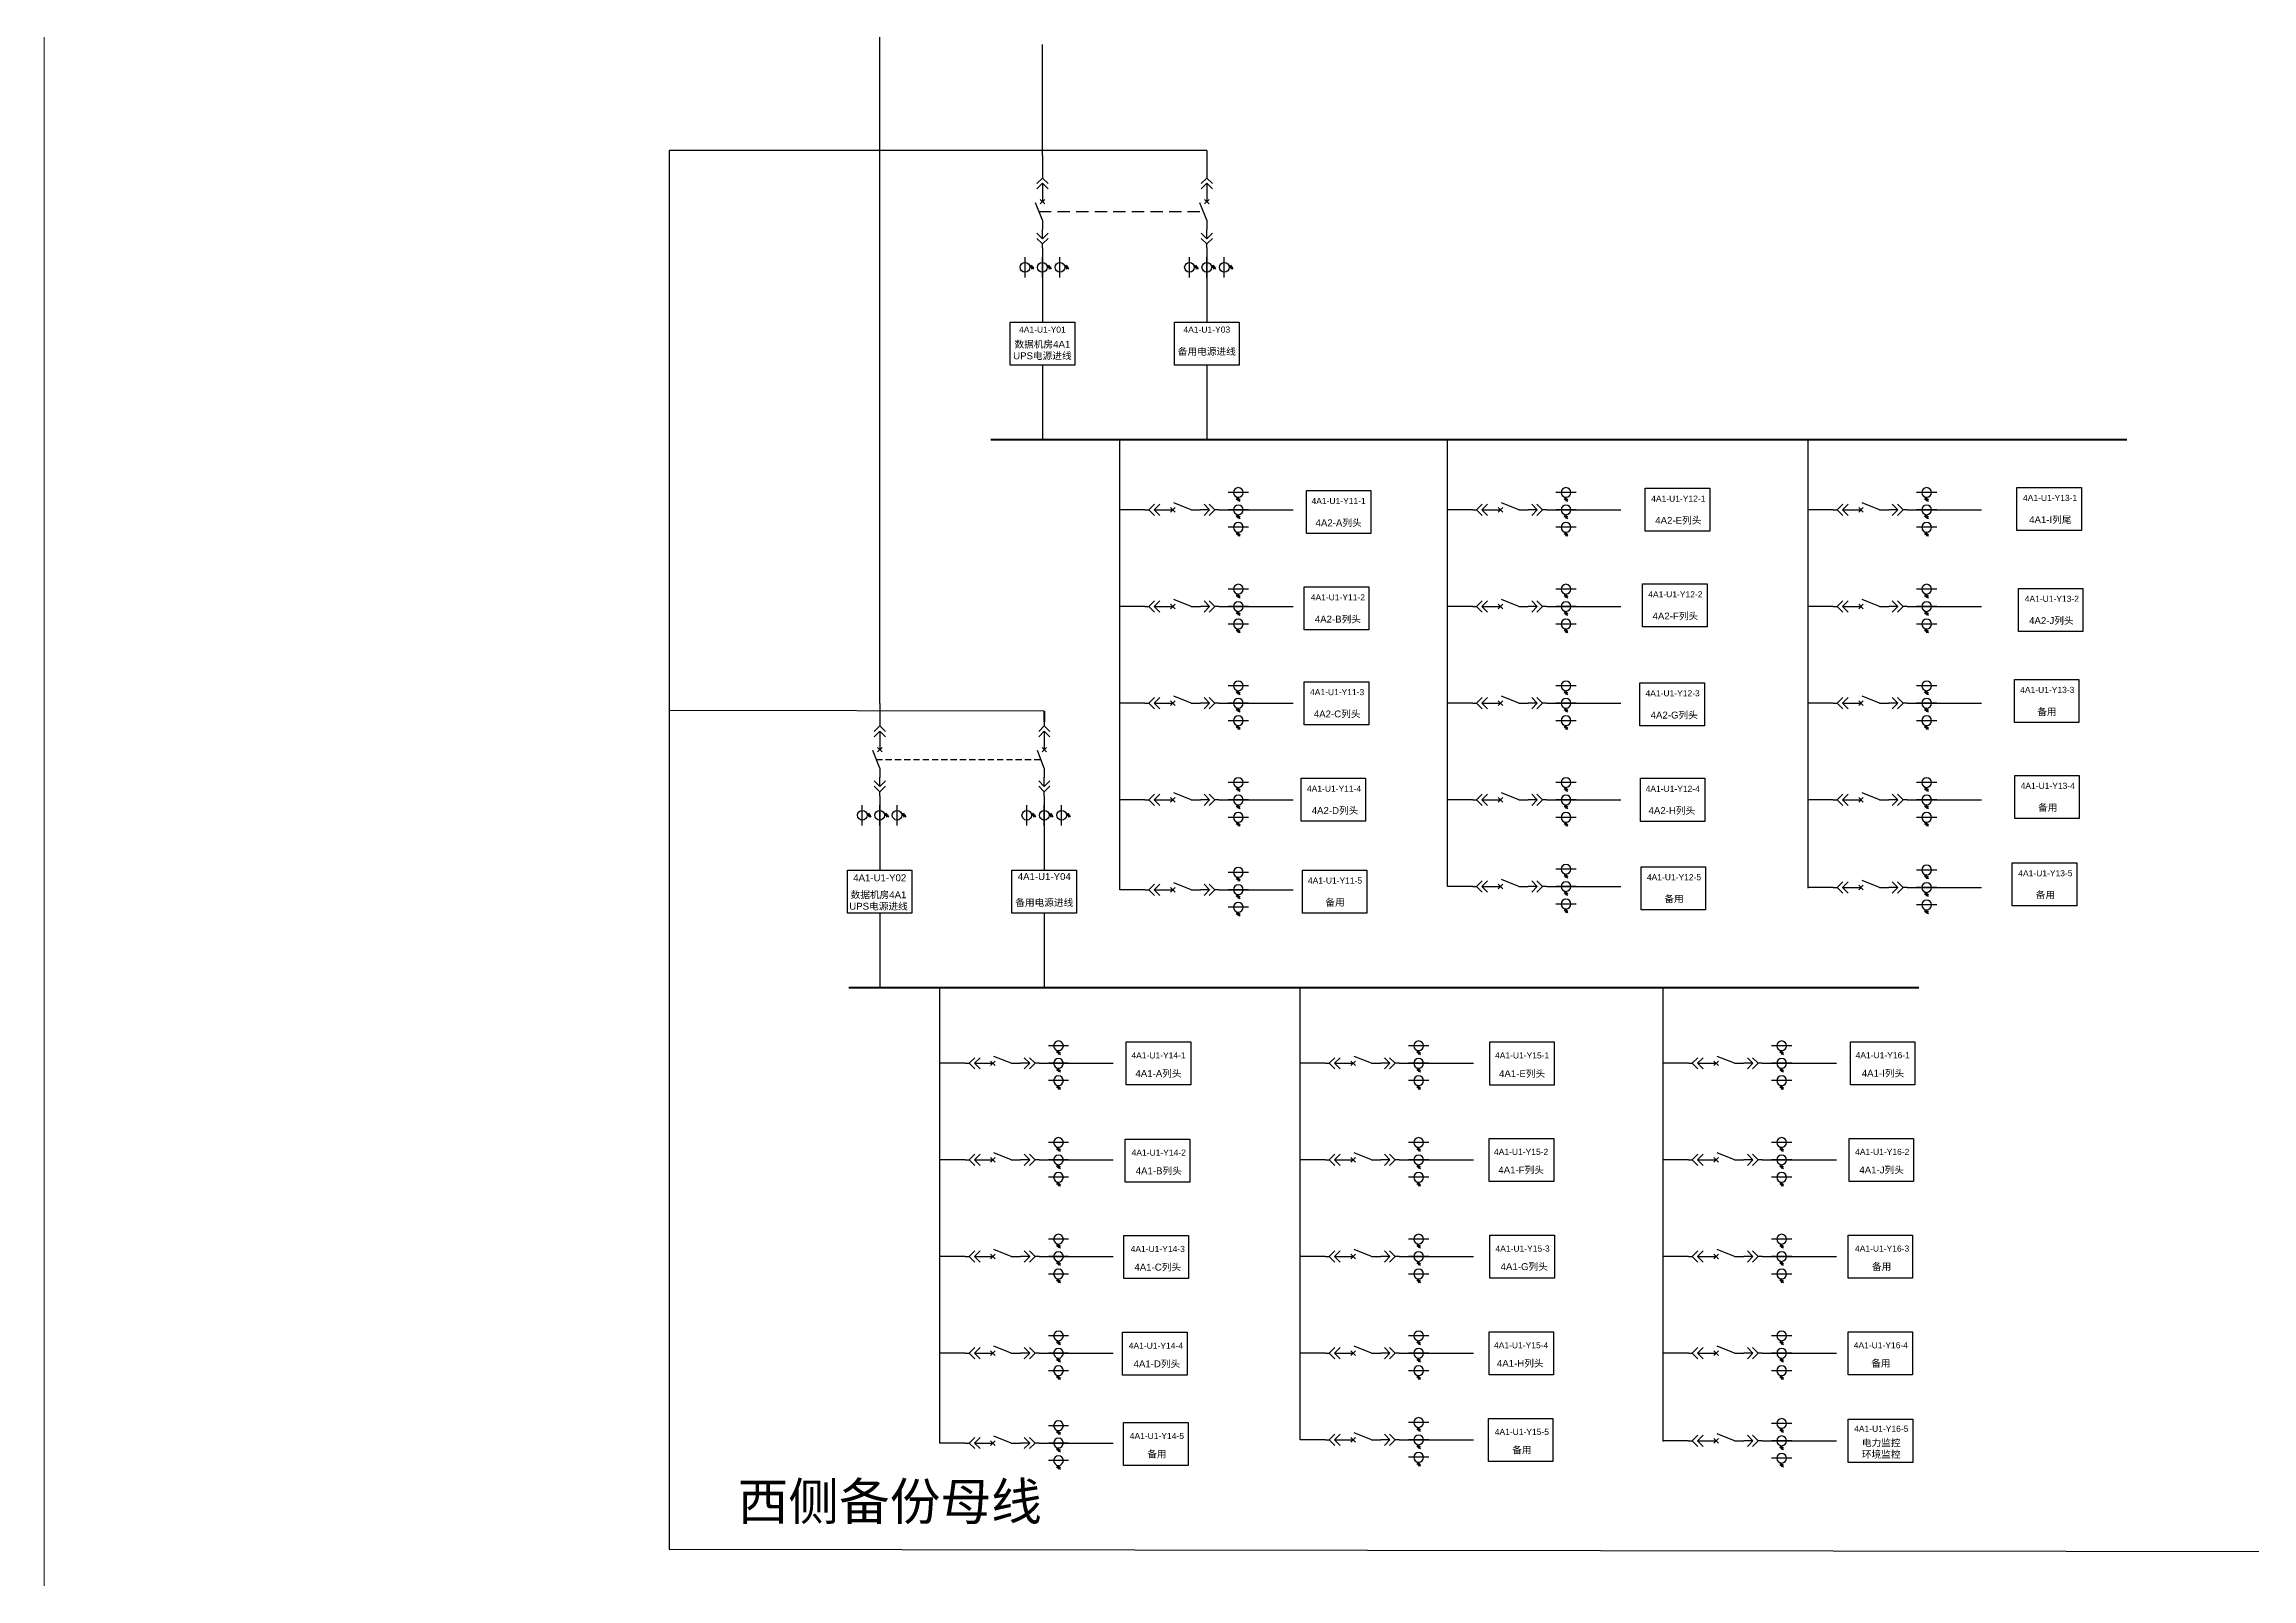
# Model space of a CAD drawing. Header units: millimetres. Extents: x 70 to 427, y 31 to 401.
# Drawn here: x 70.4 to 248.6, y 126.5 to 250.3 of the extents above; entities that cross this region are included whole.
import ezdxf

# ---------------------------------------------------------------- set-up
doc = ezdxf.new("R2010")
doc.units = ezdxf.units.MM
doc.linetypes.add('DASHED', pattern=[0.75, 0.5, -0.25])
doc.linetypes.add('HIDDEN', pattern=[0.375, 0.25, -0.125])
doc.styles.get("Standard").update_dxf_attribs({"font": 'arial.ttf'})

# ---------------------------------------------------------------- blocks, each defined once
blk = doc.blocks.new('DYDQAA05')
at = {"color": 0}
blk.add_lwpolyline([(0, 0), (0, -7)], dxfattribs=at)
blk = doc.blocks.new('DYDQAA03')
at = {"color": 0}
for points in [[(0, 0), (0, -1.5)], [(-2.12, -3.62), (0, -1.5)], [(-2.12, -5.62), (0, -3.5)], [(2.12, -3.62), (0, -1.5)], [(2.12, -5.62), (0, -3.5)], [(0, -3.5), (0, -7)]]:
    blk.add_lwpolyline(points, dxfattribs=at)
blk = doc.blocks.new('DYDQAA09')
at = {"color": 0}
blk.add_lwpolyline([(0, 0), (0, -3.5)], dxfattribs=at)
blk.add_lwpolyline([(0, 0), (0, -3.5)], dxfattribs=at)
blk.add_lwpolyline([(0, 0), (0, -3.5)], dxfattribs=at)
blk.add_lwpolyline([(0, 0), (0, -3.5)], dxfattribs=at)
blk.add_lwpolyline([(0, 0), (0, -3.5)], dxfattribs=at)
blk.add_lwpolyline([(0, 0), (0, -3.5)], dxfattribs=at)
blk.add_lwpolyline([(0, 0), (0, -3.5)], dxfattribs=at)
blk.add_lwpolyline([(0, 0), (0, -3.5)], dxfattribs=at)
blk.add_lwpolyline([(0, 0), (0, -3.5)], dxfattribs=at)
blk = doc.blocks.new('DYDQ0201')
at = {"color": 0}
for points in [[(0.86, -0.86), (-0.86, 0.86)], [(-0.86, -0.86), (0.86, 0.86)], [(0, -7), (-2.61, -0.37)]]:
    blk.add_lwpolyline(points, dxfattribs=at)
blk = doc.blocks.new('DYDQAA04')
at = {"color": 0}
for points in [[(0, -3.5), (0, 0)], [(-2.12, -1.38), (0, -3.5)], [(-2.12, -3.38), (0, -5.5)], [(2.12, -1.38), (0, -3.5)], [(2.12, -3.38), (0, -5.5)], [(0, -7), (0, -5.5)]]:
    blk.add_lwpolyline(points, dxfattribs=at)
blk = doc.blocks.new('A$C03DD39B5')
for p, q in [((417, 475), (283, 392)), ((417, 422), (283, 339)), ((350, 333), (350, 467))]:
    blk.add_line(p, q)
blk.add_lwpolyline([(700, 167), (0, 167)])
blk.add_circle((350, 167), 167)

msp = doc.modelspace()

# ---------------------------------------------------------------- linework, layer by layer
for p, q in [((137.89, 197.09, 1312.9), (137.89, 256.14, 2483.89)), ((151.02, 241.29, 1457.28), (151.02, 250.25, 2840.56)), ((151.02, 233.06, 3658.51), (151.02, 231.42, 3658.51)), ((151.02, 231.42, 3658.51), (151.02, 227.85, 3658.51)), ((151.02, 224.37, 3658.51), (151.02, 218.39, 4130.06)), ((157.27, 204.91, 2262.85), (157.27, 218.39, 4130.06)), ((183.72, 204.91, 2262.85), (183.72, 218.39, 4130.06)), ((212.83, 204.91, 2262.85), (212.83, 218.39, 4130.06)), ((159.3, 212.71, 879.57), (157.27, 212.71, 1571.21)), ((166.05, 212.71, 3080.79), (167.69, 212.71, 3080.79)), ((167.69, 212.71, 3080.79), (171.26, 212.71, 3080.79)), ((185.75, 212.71, 879.57), (183.72, 212.71, 1571.21)), ((192.5, 212.71, 3080.79), (194.14, 212.71, 3080.79)), ((194.14, 212.71, 3080.79), (197.71, 212.71, 3080.79)), ((214.86, 212.71, 879.57), (212.83, 212.71, 1571.21)), ((221.61, 212.71, 3080.79), (223.25, 212.71, 3080.79)), ((223.25, 212.71, 3080.79), (226.81, 212.71, 3080.79)), ((159.3, 204.91, 2262.85), (157.27, 204.91, 2262.85)), ((157.27, 197.11, 2954.49), (157.27, 204.91, 2262.85)), ((166.05, 204.91, 4464.07), (167.69, 204.91, 4464.07)), ((167.69, 204.91, 4464.07), (171.26, 204.91, 4464.07)), ((185.75, 204.91, 2262.85), (183.72, 204.91, 2262.85)), ((183.72, 197.11, 2954.49), (183.72, 204.91, 2262.85)), ((192.5, 204.91, 4464.07), (194.14, 204.91, 4464.07)), ((194.14, 204.91, 4464.07), (197.71, 204.91, 4464.07)), ((214.86, 204.91, 2262.85), (212.83, 204.91, 2262.85)), ((212.83, 197.11, 2954.49), (212.83, 204.91, 2262.85)), ((221.61, 204.91, 4464.07), (223.25, 204.91, 4464.07)), ((223.25, 204.91, 4464.07), (226.81, 204.91, 4464.07)), ((159.3, 197.11, 2954.49), (157.27, 197.11, 2954.49)), ((157.27, 182.05, 3646.13), (157.27, 197.11, 2954.49)), ((166.05, 197.11, 5155.71), (167.69, 197.11, 5155.71)), ((167.69, 197.11, 5155.71), (171.26, 197.11, 5155.71)), ((185.75, 197.11, 2954.49), (183.72, 197.11, 2954.49)), ((183.72, 182.33, 3646.13), (183.72, 197.11, 2954.49)), ((192.5, 197.11, 5155.71), (194.14, 197.11, 5155.71)), ((194.14, 197.11, 5155.71), (197.71, 197.11, 5155.71)), ((214.86, 197.11, 2954.49), (212.83, 197.11, 2954.49)), ((212.83, 182.18, 3646.13), (212.83, 197.11, 2954.49)), ((221.61, 197.11, 5155.71), (223.25, 197.11, 5155.71)), ((223.25, 197.11, 5155.71), (226.81, 197.11, 5155.71)), ((159.3, 189.31, 3646.13), (157.27, 189.31, 3646.13)), ((166.05, 189.31, 5847.35), (167.69, 189.31, 5847.35)), ((167.69, 189.31, 5847.35), (171.26, 189.31, 5847.35)), ((185.75, 189.31, 3646.13), (183.72, 189.31, 3646.13)), ((192.5, 189.31, 5847.35), (194.14, 189.31, 5847.35)), ((194.14, 189.31, 5847.35), (197.71, 189.31, 5847.35)), ((214.86, 189.31, 3646.13), (212.83, 189.31, 3646.13)), ((221.61, 189.31, 5847.35), (223.25, 189.31, 5847.35)), ((223.25, 189.31, 5847.35), (226.81, 189.31, 5847.35)), ((137.89, 188.85, 3514.12), (137.89, 187.21, 3514.12)), ((137.89, 187.21, 3514.12), (137.89, 183.64, 3514.12)), ((159.3, 182.06, 3646.13), (157.27, 182.06, 3646.13)), ((166.05, 182.06, 5847.35), (167.69, 182.06, 5847.35)), ((167.69, 182.06, 5847.35), (171.26, 182.06, 5847.35)), ((185.75, 182.32, 3646.13), (183.72, 182.32, 3646.13)), ((192.5, 182.32, 5847.35), (194.14, 182.32, 5847.35)), ((194.14, 182.32, 5847.35), (197.71, 182.32, 5847.35)), ((214.86, 182.24, 3646.13), (212.83, 182.24, 3646.13)), ((221.61, 182.24, 5847.35), (223.25, 182.24, 5847.35)), ((223.25, 182.24, 5847.35), (226.81, 182.24, 5847.35)), ((137.89, 180.16, 3514.12), (137.89, 174.18, 3985.67)), ((142.75, 160.27, 2594.52), (142.75, 174.18, 3985.67)), ((171.83, 160.27, 2594.52), (171.83, 174.18, 3985.67)), ((201.13, 160.27, 2594.52), (201.13, 174.18, 3985.67)), ((144.79, 168.06, 1211.24), (142.75, 168.06, 1902.88)), ((151.54, 168.06, 3412.46), (153.18, 168.06, 3412.46)), ((153.18, 168.06, 3412.46), (156.74, 168.06, 3412.46)), ((173.86, 168.06, 1211.24), (171.83, 168.06, 1902.88)), ((180.61, 168.06, 3412.46), (182.25, 168.06, 3412.46)), ((182.25, 168.06, 3412.46), (185.82, 168.06, 3412.46)), ((203.16, 168.06, 1211.24), (201.13, 168.06, 1902.88)), ((209.91, 168.06, 3412.46), (211.55, 168.06, 3412.46)), ((211.55, 168.06, 3412.46), (215.12, 168.06, 3412.46)), ((144.79, 160.27, 2594.52), (142.75, 160.27, 2594.52)), ((142.75, 152.47, 3286.16), (142.75, 160.27, 2594.52)), ((151.54, 160.27, 4795.74), (153.18, 160.27, 4795.74)), ((153.18, 160.27, 4795.74), (156.74, 160.27, 4795.74)), ((173.86, 160.27, 2594.52), (171.83, 160.27, 2594.52)), ((171.83, 152.47, 3286.16), (171.83, 160.27, 2594.52)), ((180.61, 160.27, 4795.74), (182.25, 160.27, 4795.74)), ((182.25, 160.27, 4795.74), (185.82, 160.27, 4795.74)), ((203.16, 160.27, 2594.52), (201.13, 160.27, 2594.52)), ((201.13, 152.47, 3286.16), (201.13, 160.27, 2594.52)), ((209.91, 160.27, 4795.74), (211.55, 160.27, 4795.74)), ((211.55, 160.27, 4795.74), (215.12, 160.27, 4795.74)), ((144.79, 152.47, 3286.16), (142.75, 152.47, 3286.16)), ((142.75, 137.41, 3977.8), (142.75, 152.47, 3286.16)), ((151.54, 152.47, 5487.38), (153.18, 152.47, 5487.38)), ((153.18, 152.47, 5487.38), (156.74, 152.47, 5487.38)), ((173.86, 152.47, 3286.16), (171.83, 152.47, 3286.16)), ((171.83, 137.69, 3977.8), (171.83, 152.47, 3286.16)), ((180.61, 152.47, 5487.38), (182.25, 152.47, 5487.38)), ((182.25, 152.47, 5487.38), (185.82, 152.47, 5487.38)), ((203.16, 152.47, 3286.16), (201.13, 152.47, 3286.16)), ((201.13, 137.54, 3977.8), (201.13, 152.47, 3286.16)), ((209.91, 152.47, 5487.38), (211.55, 152.47, 5487.38)), ((211.55, 152.47, 5487.38), (215.12, 152.47, 5487.38)), ((144.79, 144.67, 3977.8), (142.75, 144.67, 3977.8)), ((151.54, 144.67, 6179.02), (153.18, 144.67, 6179.02)), ((153.18, 144.67, 6179.02), (156.74, 144.67, 6179.02)), ((173.86, 144.67, 3977.8), (171.83, 144.67, 3977.8)), ((180.61, 144.67, 6179.02), (182.25, 144.67, 6179.02)), ((182.25, 144.67, 6179.02), (185.82, 144.67, 6179.02)), ((203.16, 144.67, 3977.8), (201.13, 144.67, 3977.8)), ((209.91, 144.67, 6179.02), (211.55, 144.67, 6179.02)), ((211.55, 144.67, 6179.02), (215.12, 144.67, 6179.02)), ((144.79, 137.42, 3977.8), (142.75, 137.42, 3977.8)), ((151.54, 137.42, 6179.02), (153.18, 137.42, 6179.02)), ((153.18, 137.42, 6179.02), (156.74, 137.42, 6179.02)), ((173.86, 137.68, 3977.8), (171.83, 137.68, 3977.8)), ((180.61, 137.68, 6179.02), (182.25, 137.68, 6179.02)), ((182.25, 137.68, 6179.02), (185.82, 137.68, 6179.02)), ((203.16, 137.6, 3977.8), (201.13, 137.6, 3977.8)), ((209.91, 137.6, 6179.02), (211.55, 137.6, 6179.02)), ((211.55, 137.6, 6179.02), (215.12, 137.6, 6179.02))]:
    msp.add_line(p, q)
at = {"color": 5, "lineweight": 30}
for p, q in [((164.29, 241.69, 11256.94), (120.9, 241.69, 11256.94)), ((120.9, 241.69, 11256.94), (120.9, 128.86, 9417.85)), ((151.17, 196.48, 11469.23), (120.9, 196.53, 10520.79)), ((120.9, 128.86, 9417.85), (254.31, 128.66, 7815.88))]:
    msp.add_line(p, q, dxfattribs=at)
at = {"color": 5}
for p, q in [((164.29, 241.69, -587.18), (164.29, 239.8, 1457.28)), ((164.29, 233.06, 3658.51), (164.29, 231.42, 3658.51)), ((164.29, 231.42, 3658.51), (164.29, 227.85, 3658.51)), ((164.29, 224.37, 3658.51), (164.29, 218.39, 4130.06)), ((151.17, 188.85, 5118.52), (151.17, 187.21, 5118.52)), ((151.17, 187.21, 5118.52), (151.17, 183.64, 5118.52)), ((151.17, 180.16, 5118.52), (151.17, 174.18, 5590.06))]:
    msp.add_line(p, q, dxfattribs=at)
at = {"linetype": 'DASHED', "ltscale": 2}
msp.add_line((150.74, 236.78, 1457.28), (164.03, 236.78, 1457.28), dxfattribs=at)
at = {"color": 1, "lineweight": 40}
for p, q in [((146.87, 218.39, 4130.06), (238.55, 218.39, 4130.06)), ((135.39, 174.18, 3985.67), (221.76, 174.18, 3985.67))]:
    msp.add_line(p, q, dxfattribs=at)
at = {"color": 5, "lineweight": 40}
msp.add_line((151.17, 196.47, 181.19), (151.17, 195.6, 2917.29), dxfattribs=at)
at = {"linetype": 'HIDDEN', "ltscale": 2}
msp.add_line((137.61, 192.58, 2917.29), (150.89, 192.58, 2917.29), dxfattribs=at)
at = {"color": 1, "lineweight": 13, "ltscale": 0.001071}
msp.add_lwpolyline([(70.44, 401.24), (426.84, 401.24), (426.84, 30.87), (70.44, 30.87)], close=True, dxfattribs=at)
for points, elevation in [([(148.42, 227.85), (153.63, 227.85), (153.63, 224.37), (148.42, 224.37)], 3658.51), ([(172.33, 214.27), (177.54, 214.27), (177.54, 210.79), (172.33, 210.79)], 4916.51), ([(199.68, 214.46), (204.89, 214.46), (204.89, 210.98), (199.68, 210.98)], 2954.49), ([(229.67, 214.51), (234.88, 214.51), (234.88, 211.04), (229.67, 211.04)], 2954.49), ([(199.46, 206.74), (204.67, 206.74), (204.67, 203.26), (199.46, 203.26)], 2954.49), ([(172.15, 206.49), (177.36, 206.49), (177.36, 203.02), (172.15, 203.02)], 4916.51), ([(229.8, 206.37), (235.01, 206.37), (235.01, 202.9), (229.8, 202.9)], 2954.49), ([(172.16, 198.84), (177.37, 198.84), (177.37, 195.37), (172.16, 195.37)], 2954.49), ([(199.24, 198.75), (204.45, 198.75), (204.45, 195.28), (199.24, 195.28)], 2954.49), ([(229.48, 199.03), (234.69, 199.03), (234.69, 195.55), (229.48, 195.55)], 2954.49), ([(171.9, 191.05), (177.11, 191.05), (177.11, 187.58), (171.9, 187.58)], 2954.49), ([(199.29, 191.05), (204.49, 191.05), (204.49, 187.57), (199.29, 187.57)], 4916.51), ([(229.5, 191.29), (234.71, 191.29), (234.71, 187.81), (229.5, 187.81)], 2954.49), ([(135.28, 183.64), (140.49, 183.64), (140.49, 180.16), (135.28, 180.16)], 3514.12), ([(172.01, 183.64), (177.22, 183.64), (177.22, 180.17), (172.01, 180.17)], 2954.49), ([(199.34, 183.92), (204.55, 183.92), (204.55, 180.44), (199.34, 180.44)], 2954.49), ([(229.3, 184.24), (234.51, 184.24), (234.51, 180.76), (229.3, 180.76)], 2954.49), ([(157.78, 169.78), (162.99, 169.78), (162.99, 166.31), (157.78, 166.31)], 3166.78), ([(187.13, 169.78), (192.33, 169.78), (192.33, 166.3), (187.13, 166.3)], 3166.78), ([(216.24, 169.8), (221.45, 169.8), (221.45, 166.33), (216.24, 166.33)], 3412.46), ([(157.71, 161.94), (162.92, 161.94), (162.92, 158.46), (157.71, 158.46)], 3166.78), ([(187.08, 162), (192.29, 162), (192.29, 158.53), (187.08, 158.53)], 4795.74), ([(216.13, 162), (221.34, 162), (221.34, 158.53), (216.13, 158.53)], 4795.74), ([(157.6, 154.17), (162.81, 154.17), (162.81, 150.69), (157.6, 150.69)], 3166.78), ([(187.14, 154.2), (192.35, 154.2), (192.35, 150.73), (187.14, 150.73)], 5487.38), ([(216.05, 154.2), (221.26, 154.2), (221.26, 150.73), (216.05, 150.73)], 5487.38), ([(157.49, 146.37), (162.7, 146.37), (162.7, 142.89), (157.49, 142.89)], 3166.78), ([(187.07, 146.4), (192.28, 146.4), (192.28, 142.93), (187.07, 142.93)], 6179.02), ([(216.06, 146.4), (221.26, 146.4), (221.26, 142.93), (216.06, 142.93)], 6179.02), ([(157.57, 139.08), (162.78, 139.08), (162.78, 135.61), (157.57, 135.61)], 3166.78), ([(187.02, 139.41), (192.23, 139.41), (192.23, 135.94), (187.02, 135.94)], 6179.02), ([(216.07, 139.34), (221.28, 139.34), (221.28, 135.86), (216.07, 135.86)], 6179.02)]:
    msp.add_lwpolyline(points, close=True, dxfattribs=dict(elevation=elevation))
at = {"color": 5}
for points, elevation in [([(161.69, 227.85), (166.9, 227.85), (166.9, 224.37), (161.69, 224.37)], 3658.51), ([(148.56, 183.64), (153.77, 183.64), (153.77, 180.16), (148.56, 180.16)], 5118.52)]:
    msp.add_lwpolyline(points, close=True, dxfattribs=dict(at, elevation=elevation))

# ---------------------------------------------------------------- block references
at = {"xscale": 0.2128962921302706, "yscale": 0.2128962921302706, "zscale": 0.2128962921302706}
for name, p in [('DYDQAA05', (151.02, 241.29, 1457.28)), ('DYDQAA03', (151.02, 239.8, 1457.28)), ('DYDQ0201', (151.02, 237.57, 1457.28)), ('DYDQAA09', (151.02, 238.31, 1457.28)), ('DYDQAA04', (151.02, 235.33, 1457.28)), ('DYDQAA09', (151.02, 236.08, 1457.28)), ('DYDQAA09', (151.02, 233.84, 1457.28)), ('DYDQAA05', (137.89, 197.09, 1312.9)), ('DYDQAA03', (137.89, 195.6, 1312.9)), ('DYDQ0201', (137.89, 193.36, 1312.9)), ('DYDQAA09', (137.89, 194.11, 1312.9)), ('DYDQAA04', (137.89, 191.13, 1312.9)), ('DYDQAA09', (137.89, 191.87, 1312.9)), ('DYDQAA09', (137.89, 189.64, 1312.9))]:
    msp.add_blockref(name, p, dxfattribs=at)
at = {"color": 5, "xscale": 0.2128962921302706, "yscale": 0.2128962921302706, "zscale": 0.2128962921302706}
for name, p in [('DYDQAA03', (164.29, 239.8, 1457.28)), ('DYDQ0201', (164.29, 237.57, 1457.28)), ('DYDQAA09', (164.29, 238.31, 1457.28)), ('DYDQAA04', (164.29, 235.33, 1457.28)), ('DYDQAA09', (164.29, 236.08, 1457.28)), ('DYDQAA09', (164.29, 233.84, 1457.28)), ('DYDQAA03', (151.17, 195.6, 2917.29)), ('DYDQ0201', (151.17, 193.36, 2917.29)), ('DYDQAA09', (151.17, 194.11, 2917.29)), ('DYDQAA04', (151.17, 191.13, 2917.29)), ('DYDQAA09', (151.17, 191.87, 2917.29)), ('DYDQAA09', (151.17, 189.64, 2917.29))]:
    msp.add_blockref(name, p, dxfattribs=at)
at = {"linetype": 'Continuous', "yscale": 0.00233888397733859, "zscale": 0.00233888397733859}
for p, xscale, rotation in [((149.23, 233.1, 3658.51), 0.00233888397733859, 270), ((150.63, 233.1, 3658.51), 0.00233888397733859, 270), ((152.04, 233.1, 3658.51), 0.00233888397733859, 270), ((166.01, 214.5, 3080.79), -0.00233888397733859, 180), ((192.46, 214.5, 3080.79), -0.00233888397733859, 180), ((221.57, 214.5, 3080.79), -0.00233888397733859, 180), ((166.01, 213.1, 3080.79), -0.00233888397733859, 180), ((192.46, 213.1, 3080.79), -0.00233888397733859, 180), ((221.57, 213.1, 3080.79), -0.00233888397733859, 180), ((166.01, 211.69, 3080.79), -0.00233888397733859, 180), ((192.46, 211.69, 3080.79), -0.00233888397733859, 180), ((221.57, 211.69, 3080.79), -0.00233888397733859, 180), ((166.01, 206.7, 4464.07), -0.00233888397733859, 180), ((166.01, 205.3, 4464.07), -0.00233888397733859, 180), ((192.46, 206.7, 4464.07), -0.00233888397733859, 180), ((192.46, 205.3, 4464.07), -0.00233888397733859, 180), ((221.57, 206.7, 4464.07), -0.00233888397733859, 180), ((221.57, 205.3, 4464.07), -0.00233888397733859, 180), ((166.01, 203.89, 4464.07), -0.00233888397733859, 180), ((192.46, 203.89, 4464.07), -0.00233888397733859, 180), ((221.57, 203.89, 4464.07), -0.00233888397733859, 180), ((166.01, 198.9, 5155.71), -0.00233888397733859, 180), ((192.46, 198.9, 5155.71), -0.00233888397733859, 180), ((221.57, 198.9, 5155.71), -0.00233888397733859, 180), ((166.01, 197.5, 5155.71), -0.00233888397733859, 180), ((166.01, 196.09, 5155.71), -0.00233888397733859, 180), ((192.46, 197.5, 5155.71), -0.00233888397733859, 180), ((192.46, 196.09, 5155.71), -0.00233888397733859, 180), ((221.57, 197.5, 5155.71), -0.00233888397733859, 180), ((221.57, 196.09, 5155.71), -0.00233888397733859, 180), ((166.01, 191.1, 5847.35), -0.00233888397733859, 180), ((192.46, 191.1, 5847.35), -0.00233888397733859, 180), ((221.57, 191.1, 5847.35), -0.00233888397733859, 180), ((166.01, 189.7, 5847.35), -0.00233888397733859, 180), ((192.46, 189.7, 5847.35), -0.00233888397733859, 180), ((221.57, 189.7, 5847.35), -0.00233888397733859, 180), ((136.09, 188.89, 3514.12), 0.00233888397733859, 270), ((137.5, 188.89, 3514.12), 0.00233888397733859, 270), ((138.9, 188.89, 3514.12), 0.00233888397733859, 270), ((166.01, 188.29, 5847.35), -0.00233888397733859, 180), ((192.46, 188.29, 5847.35), -0.00233888397733859, 180), ((221.57, 188.29, 5847.35), -0.00233888397733859, 180), ((166.01, 183.85, 5847.35), -0.00233888397733859, 180), ((192.46, 184.11, 5847.35), -0.00233888397733859, 180), ((221.57, 184.04, 5847.35), -0.00233888397733859, 180), ((166.01, 182.45, 5847.35), -0.00233888397733859, 180), ((192.46, 182.71, 5847.35), -0.00233888397733859, 180), ((221.57, 182.63, 5847.35), -0.00233888397733859, 180), ((166.01, 181.04, 5847.35), -0.00233888397733859, 180), ((192.46, 181.3, 5847.35), -0.00233888397733859, 180), ((221.57, 181.23, 5847.35), -0.00233888397733859, 180), ((151.5, 169.86, 3412.46), -0.00233888397733859, 180), ((180.57, 169.86, 3412.46), -0.00233888397733859, 180), ((209.87, 169.86, 3412.46), -0.00233888397733859, 180), ((151.5, 168.45, 3412.46), -0.00233888397733859, 180), ((180.57, 168.45, 3412.46), -0.00233888397733859, 180), ((209.87, 168.45, 3412.46), -0.00233888397733859, 180), ((151.5, 167.05, 3412.46), -0.00233888397733859, 180), ((180.57, 167.05, 3412.46), -0.00233888397733859, 180), ((209.87, 167.05, 3412.46), -0.00233888397733859, 180), ((151.5, 162.06, 4795.74), -0.00233888397733859, 180), ((151.5, 160.66, 4795.74), -0.00233888397733859, 180), ((180.57, 162.06, 4795.74), -0.00233888397733859, 180), ((180.57, 160.66, 4795.74), -0.00233888397733859, 180), ((209.87, 162.06, 4795.74), -0.00233888397733859, 180), ((209.87, 160.66, 4795.74), -0.00233888397733859, 180), ((151.5, 159.25, 4795.74), -0.00233888397733859, 180), ((180.57, 159.25, 4795.74), -0.00233888397733859, 180), ((209.87, 159.25, 4795.74), -0.00233888397733859, 180), ((151.5, 154.26, 5487.38), -0.00233888397733859, 180), ((180.57, 154.26, 5487.38), -0.00233888397733859, 180), ((209.87, 154.26, 5487.38), -0.00233888397733859, 180), ((151.5, 152.86, 5487.38), -0.00233888397733859, 180), ((180.57, 152.86, 5487.38), -0.00233888397733859, 180), ((209.87, 152.86, 5487.38), -0.00233888397733859, 180), ((151.5, 151.45, 5487.38), -0.00233888397733859, 180), ((180.57, 151.45, 5487.38), -0.00233888397733859, 180), ((209.87, 151.45, 5487.38), -0.00233888397733859, 180), ((151.5, 146.46, 6179.02), -0.00233888397733859, 180), ((180.57, 146.46, 6179.02), -0.00233888397733859, 180), ((209.87, 146.46, 6179.02), -0.00233888397733859, 180), ((151.5, 145.06, 6179.02), -0.00233888397733859, 180), ((180.57, 145.06, 6179.02), -0.00233888397733859, 180), ((209.87, 145.06, 6179.02), -0.00233888397733859, 180), ((151.5, 143.65, 6179.02), -0.00233888397733859, 180), ((180.57, 143.65, 6179.02), -0.00233888397733859, 180), ((209.87, 143.65, 6179.02), -0.00233888397733859, 180), ((151.5, 139.21, 6179.02), -0.00233888397733859, 180), ((180.57, 139.47, 6179.02), -0.00233888397733859, 180), ((209.87, 139.39, 6179.02), -0.00233888397733859, 180), ((151.5, 137.81, 6179.02), -0.00233888397733859, 180), ((180.57, 138.07, 6179.02), -0.00233888397733859, 180), ((209.87, 137.99, 6179.02), -0.00233888397733859, 180), ((151.5, 136.4, 6179.02), -0.00233888397733859, 180), ((180.57, 136.66, 6179.02), -0.00233888397733859, 180), ((209.87, 136.59, 6179.02), -0.00233888397733859, 180)]:
    msp.add_blockref('A$C03DD39B5', p, dxfattribs=dict(at, xscale=xscale, rotation=rotation))
at = {"color": 5, "linetype": 'Continuous', "xscale": 0.00233888397733859, "yscale": 0.00233888397733859, "zscale": 0.00233888397733859, "rotation": 270}
for p in [(162.5, 233.1, 3658.51), (163.9, 233.1, 3658.51), (165.31, 233.1, 3658.51), (149.37, 188.89, 5118.52), (150.78, 188.89, 5118.52), (152.18, 188.89, 5118.52)]:
    msp.add_blockref('A$C03DD39B5', p, dxfattribs=at)
at = {"xscale": -0.2128962921302706, "yscale": 0.2128962921302706, "zscale": 0.2128962921302706, "rotation": 90}
for name, p in [('DYDQAA03', (159.3, 212.71, 879.57)), ('DYDQAA09', (160.79, 212.71, 879.57)), ('DYDQ0201', (161.54, 212.71, 879.57)), ('DYDQAA09', (163.03, 212.71, 879.57)), ('DYDQAA04', (163.77, 212.71, 879.57)), ('DYDQAA09', (165.26, 212.71, 879.57)), ('DYDQAA03', (185.75, 212.71, 879.57)), ('DYDQAA09', (187.24, 212.71, 879.57)), ('DYDQ0201', (187.99, 212.71, 879.57)), ('DYDQAA09', (189.48, 212.71, 879.57)), ('DYDQAA04', (190.22, 212.71, 879.57)), ('DYDQAA09', (191.71, 212.71, 879.57)), ('DYDQAA03', (214.86, 212.71, 879.57)), ('DYDQAA09', (216.35, 212.71, 879.57)), ('DYDQ0201', (217.1, 212.71, 879.57)), ('DYDQAA09', (218.59, 212.71, 879.57)), ('DYDQAA04', (219.33, 212.71, 879.57)), ('DYDQAA09', (220.82, 212.71, 879.57)), ('DYDQAA03', (159.3, 204.91, 2262.85)), ('DYDQ0201', (161.54, 204.91, 2262.85)), ('DYDQAA04', (163.77, 204.91, 2262.85)), ('DYDQAA03', (185.75, 204.91, 2262.85)), ('DYDQ0201', (187.99, 204.91, 2262.85)), ('DYDQAA04', (190.22, 204.91, 2262.85)), ('DYDQAA03', (214.86, 204.91, 2262.85)), ('DYDQ0201', (217.1, 204.91, 2262.85)), ('DYDQAA04', (219.33, 204.91, 2262.85)), ('DYDQAA09', (160.79, 204.91, 2262.85)), ('DYDQAA09', (163.03, 204.91, 2262.85)), ('DYDQAA09', (165.26, 204.91, 2262.85)), ('DYDQAA09', (187.24, 204.91, 2262.85)), ('DYDQAA09', (189.48, 204.91, 2262.85)), ('DYDQAA09', (191.71, 204.91, 2262.85)), ('DYDQAA09', (216.35, 204.91, 2262.85)), ('DYDQAA09', (218.59, 204.91, 2262.85)), ('DYDQAA09', (220.82, 204.91, 2262.85)), ('DYDQAA03', (159.3, 197.11, 2954.49)), ('DYDQAA09', (160.79, 197.11, 2954.49)), ('DYDQ0201', (161.54, 197.11, 2954.49)), ('DYDQAA09', (163.03, 197.11, 2954.49)), ('DYDQAA04', (163.77, 197.11, 2954.49)), ('DYDQAA09', (165.26, 197.11, 2954.49)), ('DYDQAA03', (185.75, 197.11, 2954.49)), ('DYDQAA09', (187.24, 197.11, 2954.49)), ('DYDQ0201', (187.99, 197.11, 2954.49)), ('DYDQAA09', (189.48, 197.11, 2954.49)), ('DYDQAA04', (190.22, 197.11, 2954.49)), ('DYDQAA09', (191.71, 197.11, 2954.49)), ('DYDQAA03', (214.86, 197.11, 2954.49)), ('DYDQAA09', (216.35, 197.11, 2954.49)), ('DYDQ0201', (217.1, 197.11, 2954.49)), ('DYDQAA09', (218.59, 197.11, 2954.49)), ('DYDQAA04', (219.33, 197.11, 2954.49)), ('DYDQAA09', (220.82, 197.11, 2954.49)), ('DYDQAA03', (159.3, 189.31, 3646.13)), ('DYDQAA09', (160.79, 189.31, 3646.13)), ('DYDQ0201', (161.54, 189.31, 3646.13)), ('DYDQAA09', (163.03, 189.31, 3646.13)), ('DYDQAA04', (163.77, 189.31, 3646.13)), ('DYDQAA09', (165.26, 189.31, 3646.13)), ('DYDQAA03', (185.75, 189.31, 3646.13)), ('DYDQAA09', (187.24, 189.31, 3646.13)), ('DYDQ0201', (187.99, 189.31, 3646.13)), ('DYDQAA09', (189.48, 189.31, 3646.13)), ('DYDQAA04', (190.22, 189.31, 3646.13)), ('DYDQAA09', (191.71, 189.31, 3646.13)), ('DYDQAA03', (214.86, 189.31, 3646.13)), ('DYDQAA09', (216.35, 189.31, 3646.13)), ('DYDQ0201', (217.1, 189.31, 3646.13)), ('DYDQAA09', (218.59, 189.31, 3646.13)), ('DYDQAA04', (219.33, 189.31, 3646.13)), ('DYDQAA09', (220.82, 189.31, 3646.13)), ('DYDQAA03', (159.3, 182.06, 3646.13)), ('DYDQAA09', (160.79, 182.06, 3646.13)), ('DYDQ0201', (161.54, 182.06, 3646.13)), ('DYDQAA09', (163.03, 182.06, 3646.13)), ('DYDQAA04', (163.77, 182.06, 3646.13)), ('DYDQAA09', (165.26, 182.06, 3646.13)), ('DYDQAA03', (185.75, 182.32, 3646.13)), ('DYDQAA09', (187.24, 182.32, 3646.13)), ('DYDQ0201', (187.99, 182.32, 3646.13)), ('DYDQAA09', (189.48, 182.32, 3646.13)), ('DYDQAA04', (190.22, 182.32, 3646.13)), ('DYDQAA09', (191.71, 182.32, 3646.13)), ('DYDQAA03', (214.86, 182.24, 3646.13)), ('DYDQAA09', (216.35, 182.24, 3646.13)), ('DYDQ0201', (217.1, 182.24, 3646.13)), ('DYDQAA09', (218.59, 182.24, 3646.13)), ('DYDQAA04', (219.33, 182.24, 3646.13)), ('DYDQAA09', (220.82, 182.24, 3646.13)), ('DYDQAA03', (144.79, 168.06, 1211.24)), ('DYDQAA09', (146.28, 168.06, 1211.24)), ('DYDQ0201', (147.02, 168.06, 1211.24)), ('DYDQAA09', (148.51, 168.06, 1211.24)), ('DYDQAA04', (149.26, 168.06, 1211.24)), ('DYDQAA09', (150.75, 168.06, 1211.24)), ('DYDQAA03', (173.86, 168.06, 1211.24)), ('DYDQAA09', (175.35, 168.06, 1211.24)), ('DYDQ0201', (176.1, 168.06, 1211.24)), ('DYDQAA09', (177.59, 168.06, 1211.24)), ('DYDQAA04', (178.33, 168.06, 1211.24)), ('DYDQAA09', (179.82, 168.06, 1211.24)), ('DYDQAA03', (203.16, 168.06, 1211.24)), ('DYDQAA09', (204.65, 168.06, 1211.24)), ('DYDQ0201', (205.4, 168.06, 1211.24)), ('DYDQAA09', (206.89, 168.06, 1211.24)), ('DYDQAA04', (207.63, 168.06, 1211.24)), ('DYDQAA09', (209.12, 168.06, 1211.24)), ('DYDQAA03', (144.79, 160.27, 2594.52)), ('DYDQ0201', (147.02, 160.27, 2594.52)), ('DYDQAA04', (149.26, 160.27, 2594.52)), ('DYDQAA03', (173.86, 160.27, 2594.52)), ('DYDQ0201', (176.1, 160.27, 2594.52)), ('DYDQAA04', (178.33, 160.27, 2594.52)), ('DYDQAA03', (203.16, 160.27, 2594.52)), ('DYDQ0201', (205.4, 160.27, 2594.52)), ('DYDQAA04', (207.63, 160.27, 2594.52)), ('DYDQAA09', (146.28, 160.27, 2594.52)), ('DYDQAA09', (148.51, 160.27, 2594.52)), ('DYDQAA09', (150.75, 160.27, 2594.52)), ('DYDQAA09', (175.35, 160.27, 2594.52)), ('DYDQAA09', (177.59, 160.27, 2594.52)), ('DYDQAA09', (179.82, 160.27, 2594.52)), ('DYDQAA09', (204.65, 160.27, 2594.52)), ('DYDQAA09', (206.89, 160.27, 2594.52)), ('DYDQAA09', (209.12, 160.27, 2594.52)), ('DYDQAA03', (144.79, 152.47, 3286.16)), ('DYDQAA09', (146.28, 152.47, 3286.16)), ('DYDQ0201', (147.02, 152.47, 3286.16)), ('DYDQAA09', (148.51, 152.47, 3286.16)), ('DYDQAA04', (149.26, 152.47, 3286.16)), ('DYDQAA09', (150.75, 152.47, 3286.16)), ('DYDQAA03', (173.86, 152.47, 3286.16)), ('DYDQAA09', (175.35, 152.47, 3286.16)), ('DYDQ0201', (176.1, 152.47, 3286.16)), ('DYDQAA09', (177.59, 152.47, 3286.16)), ('DYDQAA04', (178.33, 152.47, 3286.16)), ('DYDQAA09', (179.82, 152.47, 3286.16)), ('DYDQAA03', (203.16, 152.47, 3286.16)), ('DYDQAA09', (204.65, 152.47, 3286.16)), ('DYDQ0201', (205.4, 152.47, 3286.16)), ('DYDQAA09', (206.89, 152.47, 3286.16)), ('DYDQAA04', (207.63, 152.47, 3286.16)), ('DYDQAA09', (209.12, 152.47, 3286.16)), ('DYDQAA03', (144.79, 144.67, 3977.8)), ('DYDQAA09', (146.28, 144.67, 3977.8)), ('DYDQ0201', (147.02, 144.67, 3977.8)), ('DYDQAA09', (148.51, 144.67, 3977.8)), ('DYDQAA04', (149.26, 144.67, 3977.8)), ('DYDQAA09', (150.75, 144.67, 3977.8)), ('DYDQAA03', (173.86, 144.67, 3977.8)), ('DYDQAA09', (175.35, 144.67, 3977.8)), ('DYDQ0201', (176.1, 144.67, 3977.8)), ('DYDQAA09', (177.59, 144.67, 3977.8)), ('DYDQAA04', (178.33, 144.67, 3977.8)), ('DYDQAA09', (179.82, 144.67, 3977.8)), ('DYDQAA03', (203.16, 144.67, 3977.8)), ('DYDQAA09', (204.65, 144.67, 3977.8)), ('DYDQ0201', (205.4, 144.67, 3977.8)), ('DYDQAA09', (206.89, 144.67, 3977.8)), ('DYDQAA04', (207.63, 144.67, 3977.8)), ('DYDQAA09', (209.12, 144.67, 3977.8)), ('DYDQAA03', (144.79, 137.42, 3977.8)), ('DYDQAA09', (146.28, 137.42, 3977.8)), ('DYDQ0201', (147.02, 137.42, 3977.8)), ('DYDQAA09', (148.51, 137.42, 3977.8)), ('DYDQAA04', (149.26, 137.42, 3977.8)), ('DYDQAA09', (150.75, 137.42, 3977.8)), ('DYDQAA03', (173.86, 137.68, 3977.8)), ('DYDQAA09', (175.35, 137.68, 3977.8)), ('DYDQ0201', (176.1, 137.68, 3977.8)), ('DYDQAA09', (177.59, 137.68, 3977.8)), ('DYDQAA04', (178.33, 137.68, 3977.8)), ('DYDQAA09', (179.82, 137.68, 3977.8)), ('DYDQAA03', (203.16, 137.6, 3977.8)), ('DYDQAA09', (204.65, 137.6, 3977.8)), ('DYDQ0201', (205.4, 137.6, 3977.8)), ('DYDQAA09', (206.89, 137.6, 3977.8)), ('DYDQAA04', (207.63, 137.6, 3977.8)), ('DYDQAA09', (209.12, 137.6, 3977.8))]:
    msp.add_blockref(name, p, dxfattribs=at)

# ---------------------------------------------------------------- texts
at = {"width": 5.2091, "attachment_point": 5}
for s, insert, char_height in [('{\\fSimSun|b0|i0|c134|p2;\\H0.78125x;数据机房\\fArial|b0|i0|c0|p34;4A1 \\PUPS\\fSimSun|b0|i0|c134|p2;电源进线}', (151.02, 225.57, 3658.51), 0.7128), ('4A1-U1-Y01', (151.02, 227.25, 3658.51), 0.49), ('4A1-U1-Y12-1', (202.35, 213.61, 2954.49), 0.4901), ('4A1-U1-Y13-1', (232.36, 213.67, 2954.49), 0.4901), ('4A1-U1-Y11-1', (174.93, 213.42, 4916.51), 0.4901), ('{\\H0.78125x;4A2-E\\fSimSun|b0|i0|c134|p2;列头}', (202.35, 211.83, 2954.49), 0.7128), ('{\\H0.78125x;4A1-I列尾\\P}', (232.38, 211.88, 5029.41), 0.7128), ('{\\H0.78125x;4A2-A\\fSimSun|b0|i0|c134|p2;列头}', (174.93, 211.63, 4916.51), 0.7128), ('4A1-U1-Y11-2', (174.87, 205.65, 6299.79), 0.4901), ('4A1-U1-Y12-2', (202.11, 205.89, 4337.77), 0.4901), ('4A1-U1-Y13-2', (232.5, 205.53, 4337.77), 0.4901), ('{\\H0.78125x;4A2-B\\fSimSun|b0|i0|c134|p2;列头}', (174.87, 203.86, 6299.79), 0.7128), ('{\\H0.78125x;4A2-F\\fSimSun|b0|i0|c134|p2;列头}', (202.11, 204.11, 4337.77), 0.7128), ('{\\H0.78125x;4A2-J\\fSimSun|b0|i0|c134|p2;列头}', (232.46, 203.74, 5029.41), 0.7128), ('4A1-U1-Y11-3', (174.81, 198, 5029.41), 0.4901), ('4A1-U1-Y12-3', (201.89, 197.91, 5029.41), 0.4901), ('4A1-U1-Y13-3', (232.13, 198.18, 5029.41), 0.4901), ('{\\H0.78125x;4A2-C\\fSimSun|b0|i0|c134|p2;列头}', (174.81, 196.21, 5029.41), 0.7128), ('{\\H0.78125x;4A2-G\\fSimSun|b0|i0|c134|p2;列头}', (202.02, 196.12, 5029.41), 0.7128), ('{\\H0.78125x;备用\\P}', (232.1, 196.39, 5721.05), 0.7128), ('4A1-U1-Y13-4', (232.17, 190.44, 5721.05), 0.4901), ('4A1-U1-Y11-4', (174.56, 190.21, 5721.05), 0.4901), ('4A1-U1-Y12-4', (201.9, 190.2, 7683.07), 0.4901), ('{\\H0.78125x;备用\\P}', (232.17, 188.66, 5721.05), 0.7128), ('{\\H0.78125x;4A2-D\\fSimSun|b0|i0|c134|p2;列头}', (174.64, 188.42, 5029.41), 0.7128), ('{\\H0.78125x;4A2-H\\fSimSun|b0|i0|c134|p2;列头}', (201.83, 188.42, 6991.43), 0.7128), ('4A1-U1-Y13-5', (231.98, 183.39, 5721.05), 0.4901), ('{\\fSimSun|b0|i0|c134|p2;数据机房}4A1 \\PUPS{\\fSimSun|b0|i0|c134|p2;电源进线}', (137.79, 181.16, -1580.99), 0.5569), ('4A1-U1-Y02', (137.89, 183.02, 1311.88), 0.557), ('4A1-U1-Y11-5', (174.64, 182.8, 5721.05), 0.4901), ('4A1-U1-Y12-5', (202, 183.07, 5721.05), 0.4901), ('{\\H0.78125x;备用\\P}', (231.98, 181.61, 5721.05), 0.7128), ('{\\H0.78125x;备用\\P}', (174.64, 181.01, 5721.05), 0.7128), ('{\\H0.78125x;备用\\P}', (202, 181.29, 5721.05), 0.7128), ('4A1-U1-Y14-1', (160.39, 168.69, 3166.78), 0.4901), ('{\\H0.78125x;4A1-A列头\\P}', (160.39, 167.2, 3166.78), 0.7128), ('4A1-U1-Y15-1', (189.74, 168.69, 3166.78), 0.4901), ('{\\H0.78125x;4A1-E列头\\P}', (189.74, 167.19, 3166.78), 0.7128), ('4A1-U1-Y16-1', (218.85, 168.71, 3412.46), 0.4901), ('{\\H0.78125x;4A1-I列头\\P}', (218.87, 167.22, 5487.38), 0.7128), ('4A1-U1-Y14-2', (160.41, 160.85, 4550.06), 0.4901), ('4A1-U1-Y15-2', (189.66, 160.91, 6179.02), 0.4901), ('4A1-U1-Y16-2', (218.81, 160.91, 6179.02), 0.4901), ('{\\H0.78125x;4A1-B列头\\P}', (160.41, 159.35, 4550.06), 0.7128), ('{\\H0.78125x;4A1-F列头\\P}', (189.66, 159.42, 6179.02), 0.7128), ('{\\H0.78125x;4A1-J列头\\P}', (218.76, 159.42, 6870.66), 0.7128), ('4A1-U1-Y14-3', (160.33, 153.08, 5241.7), 0.4901), ('4A1-U1-Y15-3', (189.78, 153.11, 7562.3), 0.4901), ('4A1-U1-Y16-3', (218.8, 153.11, 7562.3), 0.4901), ('{\\H0.78125x;4A1-C列头\\P}', (160.33, 151.58, 5241.7), 0.7128), ('{\\H0.78125x;4A1-G列头\\P}', (189.91, 151.62, 7562.3), 0.7128), ('{\\H0.78125x;备用\\P}', (218.76, 151.62, 8253.94), 0.7128), ('4A1-U1-Y14-4', (160.18, 145.27, 5933.34), 0.4901), ('4A1-U1-Y15-4', (189.66, 145.31, 8945.58), 0.4901), ('4A1-U1-Y16-4', (218.7, 145.31, 8945.58), 0.4901), ('{\\H0.78125x;4A1-D列头\\P}', (160.26, 143.78, 5241.7), 0.7128), ('{\\H0.78125x;4A1-H列头\\P}', (189.59, 143.82, 8253.94), 0.7128), ('{\\H0.78125x;备用\\P}', (218.7, 143.82, 8945.58), 0.7128), ('4A1-U1-Y14-5', (160.26, 137.99, 5933.34), 0.4901), ('4A1-U1-Y15-5', (189.72, 138.32, 8945.58), 0.4901), ('{\\H0.78125x;备用\\P}', (189.72, 136.83, 8945.58), 0.7128), ('4A1-U1-Y16-5', (218.73, 138.57, 8945.58), 0.4901), ('{\\fSimSun|b0|i0|c134|p2;\\H0.78125x;电力监控\\P环境监控}', (218.73, 136.94, 8945.58), 0.7128), ('{\\H0.78125x;备用\\P}', (160.26, 136.5, 5933.34), 0.7128)]:
    msp.add_mtext(s, dxfattribs=dict(at, insert=insert, char_height=char_height))
at = {"color": 5}
for s, insert, char_height, width, attachment_point in [('4A1-U1-Y03', (164.29, 227.25, 3658.51), 0.49, 5.2091, 5), ('{\\H0.78125x;备用电源进线\\P}', (164.29, 225.45, 3658.51), 0.7128, 5.2091, 5), ('4A1-U1-Y04', (151.17, 183.12, 5118.52), 0.557, 5.2091, 5), ('{\\H0.78125x;备用电源进线\\P}', (151.17, 180.99, 5118.52), 0.7128, 5.2091, 5), ('西侧备份母线', (126.42, 134.21, 42691.28), 3, 119.0336, 1)]:
    msp.add_mtext(s, dxfattribs=dict(at, insert=insert, char_height=char_height, width=width, attachment_point=attachment_point))

doc.saveas('drawing.dxf')
